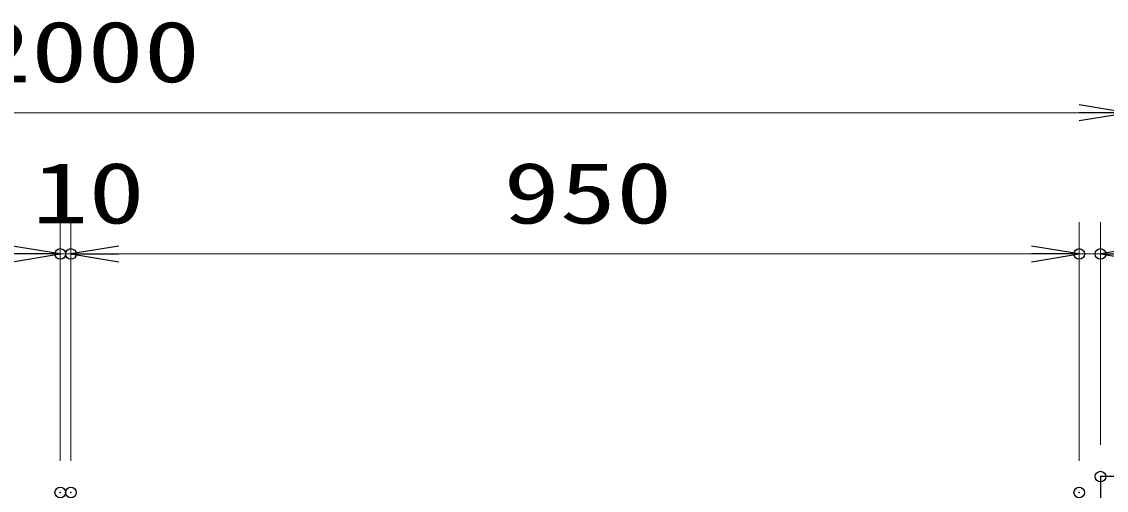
# Model space of a CAD drawing. Units: millimetres, scale not verified. Extents: x -5250 to 5250, y -3712 to 3712.
# Drawn here: x -21 to 1001, y 1406 to 1848 of the extents above; entities that cross this region are included whole.
import ezdxf
from ezdxf.enums import TextEntityAlignment as Align

# ---------------------------------------------------------------- set-up
doc = ezdxf.new("R2010")
doc.units = ezdxf.units.MM
doc.header["$LTSCALE"] = 20
doc.header["$PDMODE"] = 32
doc.header["$PDSIZE"] = 10
for name, color, linetype, lineweight in [('0-5_D-STR1', 1, 'Continuous', 25), ('0-6_D-STR-DIM', 7, 'Continuous', 13), ('0-7_0', 7, 'Continuous', 25)]:
    doc.layers.add(name, color=color, linetype=linetype, lineweight=lineweight)
doc.layers.add('0-8_Defpoints', color=7, linetype='Continuous')
doc.styles.add('ＭＳ ゴシック', font='')
doc.styles.get('ＭＳ ゴシック').set_extended_font_data('MS Gothic')

# ---------------------------------------------------------------- blocks, each defined once
blk = doc.blocks.new('DARROWS')
at = {"layer": '0-7_0'}
blk.add_line((0, 0), (-19.982, 0), dxfattribs=at)
blk.add_lwpolyline([(-20, -3.333), (0, 0), (-20, 3.333)], dxfattribs=at)

msp = doc.modelspace()

# ---------------------------------------------------------------- linework, layer by layer
at = {"layer": '0-5_D-STR1'}
for p, q in [((1045.59, 1418.47), (995.59, 1418.47)), ((995.59, 1418.47), (995.59, 298.47))]:
    msp.add_line(p, q, dxfattribs=at)
at = {"layer": '0-6_D-STR-DIM'}
for p, q in [((-934.41, 1761.71), (975.59, 1761.71)), ((15.59, 1433.47), (15.59, 1658.47)), ((15.59, 1433.47), (15.59, 1658.47)), ((25.59, 1433.47), (25.59, 1658.47)), ((25.59, 1433.47), (25.59, 1658.47)), ((975.59, 1433.47), (975.59, 1658.47)), ((975.59, 1433.47), (975.59, 1658.47)), ((995.59, 1448.47), (995.59, 1658.47)), ((15.59, 1628.47), (25.59, 1628.47)), ((70.59, 1628.47), (930.59, 1628.47)), ((70.59, 1628.47), (115.59, 1628.47)), ((930.59, 1628.47), (885.59, 1628.47)), ((975.59, 1628.47), (995.59, 1628.47))]:
    msp.add_line(p, q, dxfattribs=at)
at = {"layer": '0-8_Defpoints'}
for p in [(15.59, 1628.47), (25.59, 1628.47), (975.59, 1628.47), (995.59, 1628.47), (995.59, 1418.47), (15.59, 1403.47), (25.59, 1403.47), (975.59, 1403.47), (975.59, 1403.47)]:
    msp.add_point(p, dxfattribs=at)

# ---------------------------------------------------------------- block references
at = {"layer": '0-6_D-STR-DIM', "xscale": 2.25, "yscale": 2.25}
for p in [(1020.59, 1761.71), (15.59, 1628.47), (15.59, 1628.47), (975.59, 1628.47), (975.59, 1628.47)]:
    msp.add_blockref('DARROWS', p, dxfattribs=at)
at = {"layer": '0-6_D-STR-DIM', "xscale": 2.25, "yscale": 2.25, "rotation": 180}
for p in [(25.59, 1628.47), (25.59, 1628.47), (995.59, 1628.47)]:
    msp.add_blockref('DARROWS', p, dxfattribs=at)

# ---------------------------------------------------------------- texts
at = {"layer": '0-6_D-STR-DIM', "style": 'ＭＳ ゴシック', "width": 1.35}
for s, p in [('2000', (-64.91, 1773.1)), ('10', (-10.91, 1639.87)), ('950', (433.09, 1639.87))]:
    msp.add_text(s, height=57.77, dxfattribs=at).set_placement(p, align=Align.BOTTOM_LEFT)

doc.saveas('drawing.dxf')
